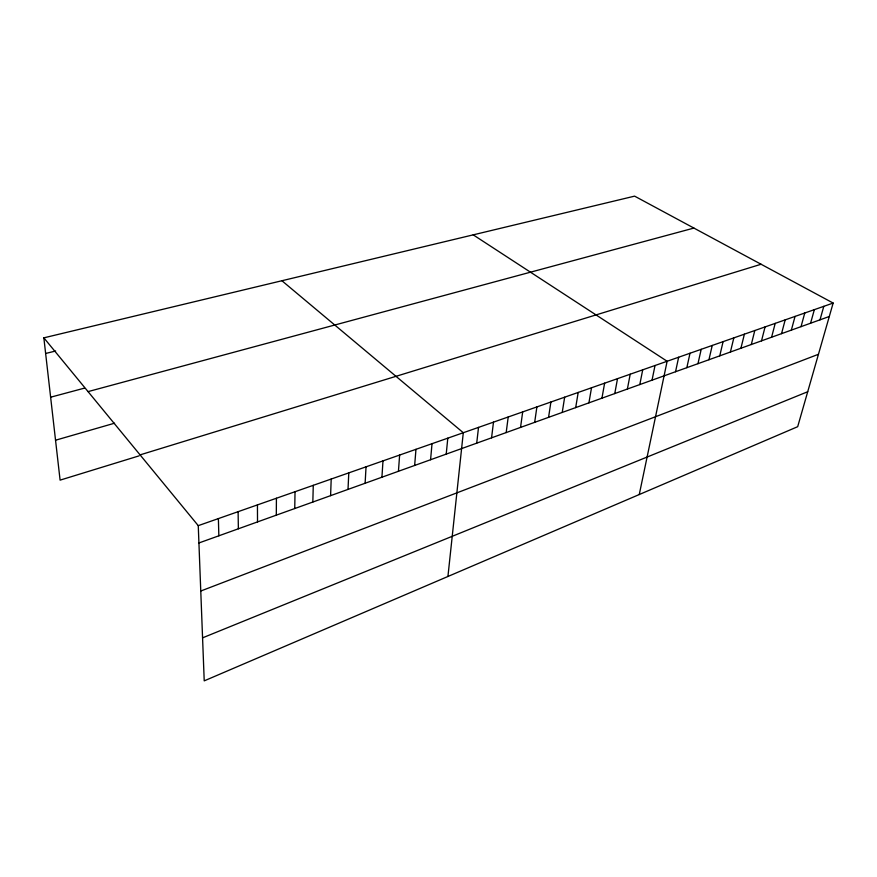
<?xml version="1.0" encoding="UTF-8"?>
<svg xmlns="http://www.w3.org/2000/svg" width="877" height="877" viewBox="0 0 877 877"><rect width="100%" height="100%" fill="white"/><g stroke="black" fill="none" stroke-linecap="round" stroke-linejoin="round"><path stroke-width="1.32" d="M276.31 515.161L276.419 498.246M294.749 508.528L295.023 491.723M312.837 502.039L313.275 485.321M330.596 495.658L331.199 479.039M348.016 489.399L348.783 472.878M365.128 483.249L366.038 466.827M381.933 477.209L382.986 460.885M398.432 471.289L399.627 455.053M414.646 465.457L415.972 449.32M430.574 459.745L432.021 443.696M446.218 454.122L447.796 438.16M447.928 576.485L463.297 432.723L281.923 280.739M476.715 443.159L478.524 427.384M491.569 437.831L493.488 422.144M506.182 432.58L508.211 416.981M520.543 427.417L522.681 411.905M534.674 422.341L536.899 406.917M548.563 417.353L550.899 402.017M562.234 412.442L564.656 397.193M575.685 407.608L578.195 392.447M588.916 402.85L591.515 387.777M601.94 398.18L604.626 383.172M614.766 393.576L617.518 378.656M627.384 389.037L630.212 374.205M639.804 384.575L642.709 369.82M652.039 380.18L655.02 365.512M639.256 494.54L667.134 361.258L473.207 234.85M675.542 371.738L678.655 357.224M686.834 367.682L690.013 353.245M697.96 363.681L701.205 349.32M708.934 359.745L712.234 345.45M719.754 355.854L723.097 341.635M730.409 352.028L733.819 337.886M740.922 348.246L744.387 334.181M751.293 344.529L754.801 330.53M761.51 340.857L765.073 326.924M771.596 337.228L775.202 323.372M781.539 333.655L785.189 319.875M791.35 330.136L795.044 316.411M801.03 326.661L804.768 313.012M810.578 323.229L814.349 309.647M819.995 319.842L823.81 306.325M833.15 303.058L797.686 426.682L204.22 680.859L198.257 525.652L43.85 337.842L634.597 196.141L833.15 303.058L198.257 525.652M202.576 637.842L807.717 391.723M200.767 591.021L818.449 354.286M198.926 542.962L829.291 316.498M140.079 454.878L761.093 264.251M139.037 455.876L60.096 480.136L43.85 337.842M55.536 440.221L114.547 423.207M88.062 391.613L693.904 228.075M50.625 397.204L84.521 388.116M45.637 353.475L55.646 351.008M218.384 518.592L218.844 535.803M238.105 511.675L238.369 528.787M257.443 504.9L257.52 521.903"/></g></svg>
